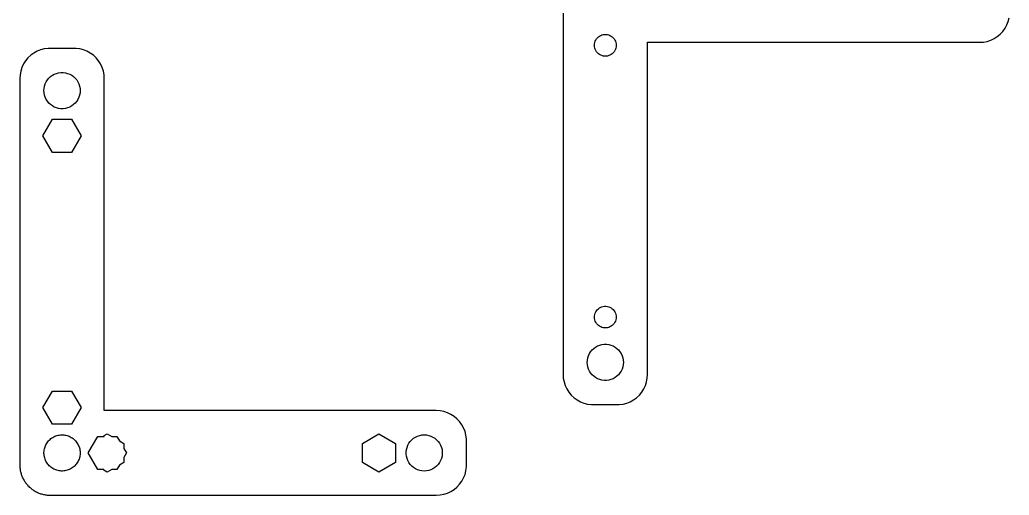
# Model space of a CAD drawing. Header units: metres. Extents: x -7 to 157, y 161 to 334.
# Drawn here: x -7 to 156.9, y 161 to 239.7 of the extents above; entities that cross this region are included whole.
import ezdxf

# ---------------------------------------------------------------- set-up
doc = ezdxf.new("R2010")
doc.units = ezdxf.units.M

msp = doc.modelspace()

# ---------------------------------------------------------------- linework, layer by layer
for p, q in [((83, 245), (83, 181)), ((156.524, 238.871), (156.755, 239.455)), ((156.755, 239.455), (156.911, 240.063)), ((155.423, 237.355), (155.853, 237.813)), ((155.853, 237.813), (156.222, 238.321)), ((156.222, 238.321), (156.524, 238.871)), ((88.2565, 235.948), (88.3264, 236.163)), ((88.3264, 236.163), (88.4226, 236.367)), ((88.4226, 236.367), (88.5438, 236.558)), ((88.5438, 236.558), (88.6879, 236.732)), ((88.6879, 236.732), (88.8526, 236.887)), ((88.8526, 236.887), (89.0355, 237.02)), ((89.0355, 237.02), (89.2336, 237.129)), ((89.2336, 237.129), (89.4438, 237.212)), ((89.4438, 237.212), (89.6627, 237.268)), ((89.6627, 237.268), (89.887, 237.296)), ((89.887, 237.296), (90.113, 237.296)), ((90.113, 237.296), (90.3373, 237.268)), ((90.3373, 237.268), (90.5562, 237.212)), ((90.5562, 237.212), (90.7664, 237.129)), ((90.7664, 237.129), (90.9645, 237.02)), ((90.9645, 237.02), (91.1474, 236.887)), ((91.1474, 236.887), (91.3121, 236.732)), ((91.3121, 236.732), (91.4562, 236.558)), ((91.4562, 236.558), (91.5773, 236.367)), ((91.5773, 236.367), (91.6736, 236.163)), ((91.6736, 236.163), (91.7434, 235.948)), ((152, 236), (152.627, 236.039)), ((152.627, 236.039), (153.243, 236.157)), ((153.243, 236.157), (153.841, 236.351)), ((153.841, 236.351), (154.409, 236.618)), ((154.409, 236.618), (154.939, 236.955)), ((154.939, 236.955), (155.423, 237.355)), ((-4.12889, 234.524), (-4.67912, 234.222)), ((-3.54507, 234.755), (-4.12889, 234.524)), ((-2.9369, 234.911), (-3.54507, 234.755)), ((-2.31395, 234.99), (-2.9369, 234.911)), ((2.31395, 234.99), (-2.31395, 234.99)), ((2.9369, 234.911), (2.31395, 234.99)), ((3.54507, 234.755), (2.9369, 234.911)), ((4.12889, 234.524), (3.54507, 234.755)), ((4.67912, 234.222), (4.12889, 234.524)), ((88.2, 235.5), (88.2142, 235.726)), ((88.2142, 235.274), (88.2, 235.5)), ((88.2142, 235.726), (88.2565, 235.948)), ((88.2565, 235.052), (88.2142, 235.274)), ((88.3264, 234.837), (88.2565, 235.052)), ((88.4226, 234.633), (88.3264, 234.837)), ((88.5438, 234.442), (88.4226, 234.633)), ((88.6879, 234.268), (88.5438, 234.442)), ((91.4562, 234.442), (91.3121, 234.268)), ((91.5773, 234.633), (91.4562, 234.442)), ((91.6736, 234.837), (91.5773, 234.633)), ((91.7434, 235.052), (91.6736, 234.837)), ((91.7434, 235.948), (91.7858, 235.726)), ((91.7858, 235.274), (91.7434, 235.052)), ((91.7858, 235.726), (91.8, 235.5)), ((91.8, 235.5), (91.7858, 235.274)), ((97, 181), (97, 236)), ((97, 236), (152, 236)), ((-6.04507, 232.939), (-6.38153, 232.409)), ((-5.64484, 233.423), (-6.04507, 232.939)), ((-5.18712, 233.853), (-5.64484, 233.423)), ((-4.67912, 234.222), (-5.18712, 233.853)), ((5.18712, 233.853), (4.67912, 234.222)), ((5.64484, 233.423), (5.18712, 233.853)), ((6.04507, 232.939), (5.64484, 233.423)), ((6.38153, 232.409), (6.04507, 232.939)), ((88.8526, 234.113), (88.6879, 234.268)), ((89.0355, 233.98), (88.8526, 234.113)), ((89.2336, 233.871), (89.0355, 233.98)), ((89.4438, 233.788), (89.2336, 233.871)), ((89.6627, 233.732), (89.4438, 233.788)), ((89.887, 233.704), (89.6627, 233.732)), ((90.113, 233.704), (89.887, 233.704)), ((90.3373, 233.732), (90.113, 233.704)), ((90.5562, 233.788), (90.3373, 233.732)), ((90.7664, 233.871), (90.5562, 233.788)), ((90.9645, 233.98), (90.7664, 233.871)), ((91.1474, 234.113), (90.9645, 233.98)), ((91.3121, 234.268), (91.1474, 234.113)), ((-6.84291, 231.243), (-6.96057, 230.627)), ((-6.64888, 231.841), (-6.84291, 231.243)), ((-6.38153, 232.409), (-6.64888, 231.841)), ((6.64888, 231.841), (6.38153, 232.409)), ((6.84291, 231.243), (6.64888, 231.841)), ((6.96057, 230.627), (6.84291, 231.243)), ((-6.96057, 230.627), (-7, 230)), ((-7, 230), (-7, 166)), ((-2.62891, 229.445), (-2.42705, 229.763)), ((-2.42705, 229.763), (-2.1869, 230.054)), ((-2.1869, 230.054), (-1.91226, 230.312)), ((-1.91226, 230.312), (-1.60747, 230.533)), ((-1.60747, 230.533), (-1.27733, 230.714)), ((-1.27733, 230.714), (-0.92705, 230.853)), ((-0.92705, 230.853), (-0.56213, 230.947)), ((-0.56213, 230.947), (-0.18837, 230.994)), ((-0.18837, 230.994), (0.18837, 230.994)), ((0.18837, 230.994), (0.56213, 230.947)), ((0.56213, 230.947), (0.92705, 230.853)), ((0.92705, 230.853), (1.27733, 230.714)), ((1.27733, 230.714), (1.60747, 230.533)), ((1.60747, 230.533), (1.91226, 230.312)), ((1.91226, 230.312), (2.1869, 230.054)), ((2.1869, 230.054), (2.42705, 229.763)), ((2.42705, 229.763), (2.62891, 229.445)), ((7, 230), (6.96057, 230.627)), ((7, 175), (7, 230)), ((-3, 228), (-2.97633, 228.376)), ((-2.97633, 227.624), (-3, 228)), ((-2.97633, 228.376), (-2.90575, 228.746)), ((-2.90575, 228.746), (-2.78932, 229.104)), ((-2.78932, 229.104), (-2.62891, 229.445)), ((2.62891, 229.445), (2.78932, 229.104)), ((2.78932, 229.104), (2.90575, 228.746)), ((2.90575, 228.746), (2.97633, 228.376)), ((2.97633, 228.376), (3, 228)), ((3, 228), (2.97633, 227.624)), ((-2.90575, 227.254), (-2.97633, 227.624)), ((-2.78932, 226.896), (-2.90575, 227.254)), ((-2.62891, 226.555), (-2.78932, 226.896)), ((-2.42705, 226.237), (-2.62891, 226.555)), ((-2.1869, 225.946), (-2.42705, 226.237)), ((2.42705, 226.237), (2.1869, 225.946)), ((2.62891, 226.555), (2.42705, 226.237)), ((2.78932, 226.896), (2.62891, 226.555)), ((2.90575, 227.254), (2.78932, 226.896)), ((2.97633, 227.624), (2.90575, 227.254)), ((-1.91226, 225.688), (-2.1869, 225.946)), ((-1.60747, 225.467), (-1.91226, 225.688)), ((-1.27733, 225.286), (-1.60747, 225.467)), ((-0.92705, 225.147), (-1.27733, 225.286)), ((-0.56213, 225.053), (-0.92705, 225.147)), ((-0.18837, 225.006), (-0.56213, 225.053)), ((0.18837, 225.006), (-0.18837, 225.006)), ((0.56213, 225.053), (0.18837, 225.006)), ((0.92705, 225.147), (0.56213, 225.053)), ((1.27733, 225.286), (0.92705, 225.147)), ((1.60747, 225.467), (1.27733, 225.286)), ((1.91226, 225.688), (1.60747, 225.467)), ((2.1869, 225.946), (1.91226, 225.688)), ((-3.17349, 220.5), (-1.58675, 223.248)), ((-1.58675, 223.248), (1.58675, 223.248)), ((1.58675, 223.248), (3.17349, 220.5)), ((-1.58675, 217.752), (-3.17349, 220.5)), ((3.17349, 220.5), (1.58675, 217.752)), ((1.58675, 217.752), (-1.58675, 217.752)), ((88.6879, 191.732), (88.8526, 191.887)), ((88.8526, 191.887), (89.0355, 192.02)), ((89.0355, 192.02), (89.2336, 192.129)), ((89.2336, 192.129), (89.4438, 192.212)), ((89.4438, 192.212), (89.6627, 192.268)), ((89.6627, 192.268), (89.887, 192.296)), ((89.887, 192.296), (90.113, 192.296)), ((90.113, 192.296), (90.3373, 192.268)), ((90.3373, 192.268), (90.5562, 192.212)), ((90.5562, 192.212), (90.7664, 192.129)), ((90.7664, 192.129), (90.9645, 192.02)), ((90.9645, 192.02), (91.1474, 191.887)), ((91.1474, 191.887), (91.3121, 191.732)), ((88.2, 190.5), (88.2142, 190.726)), ((88.2142, 190.274), (88.2, 190.5)), ((88.2142, 190.726), (88.2565, 190.948)), ((88.2565, 190.052), (88.2142, 190.274)), ((88.2565, 190.948), (88.3264, 191.163)), ((88.3264, 191.163), (88.4226, 191.367)), ((88.4226, 191.367), (88.5438, 191.558)), ((88.5438, 191.558), (88.6879, 191.732)), ((91.3121, 191.732), (91.4562, 191.558)), ((91.4562, 191.558), (91.5773, 191.367)), ((91.5773, 191.367), (91.6736, 191.163)), ((91.6736, 191.163), (91.7434, 190.948)), ((91.7434, 190.948), (91.7858, 190.726)), ((91.7858, 190.274), (91.7434, 190.052)), ((91.7858, 190.726), (91.8, 190.5)), ((91.8, 190.5), (91.7858, 190.274)), ((88.3264, 189.837), (88.2565, 190.052)), ((88.4226, 189.633), (88.3264, 189.837)), ((88.5438, 189.442), (88.4226, 189.633)), ((88.6879, 189.268), (88.5438, 189.442)), ((88.8526, 189.113), (88.6879, 189.268)), ((89.0355, 188.98), (88.8526, 189.113)), ((89.2336, 188.871), (89.0355, 188.98)), ((89.4438, 188.788), (89.2336, 188.871)), ((89.6627, 188.732), (89.4438, 188.788)), ((89.887, 188.704), (89.6627, 188.732)), ((90.113, 188.704), (89.887, 188.704)), ((90.3373, 188.732), (90.113, 188.704)), ((90.5562, 188.788), (90.3373, 188.732)), ((90.7664, 188.871), (90.5562, 188.788)), ((90.9645, 188.98), (90.7664, 188.871)), ((91.1474, 189.113), (90.9645, 188.98)), ((91.3121, 189.268), (91.1474, 189.113)), ((91.4562, 189.442), (91.3121, 189.268)), ((91.5773, 189.633), (91.4562, 189.442)), ((91.6736, 189.837), (91.5773, 189.633)), ((91.7434, 190.052), (91.6736, 189.837)), ((87.8131, 185.054), (88.0877, 185.312)), ((88.0877, 185.312), (88.3925, 185.533)), ((88.3925, 185.533), (88.7227, 185.714)), ((88.7227, 185.714), (89.073, 185.853)), ((89.073, 185.853), (89.4379, 185.947)), ((89.4379, 185.947), (89.8116, 185.994)), ((89.8116, 185.994), (90.1884, 185.994)), ((90.1884, 185.994), (90.5621, 185.947)), ((90.5621, 185.947), (90.927, 185.853)), ((90.927, 185.853), (91.2773, 185.714)), ((91.2773, 185.714), (91.6075, 185.533)), ((91.6075, 185.533), (91.9123, 185.312)), ((91.9123, 185.312), (92.1869, 185.054)), ((87.0237, 183.376), (87.0943, 183.746)), ((87.0943, 183.746), (87.2107, 184.104)), ((87.2107, 184.104), (87.3711, 184.445)), ((87.3711, 184.445), (87.573, 184.763)), ((87.573, 184.763), (87.8131, 185.054)), ((92.1869, 185.054), (92.427, 184.763)), ((92.427, 184.763), (92.6289, 184.445)), ((92.6289, 184.445), (92.7893, 184.104)), ((92.7893, 184.104), (92.9057, 183.746)), ((92.9057, 183.746), (92.9763, 183.376)), ((87, 183), (87.0237, 183.376)), ((87.0237, 182.624), (87, 183)), ((87.0943, 182.254), (87.0237, 182.624)), ((87.2107, 181.896), (87.0943, 182.254)), ((92.9057, 182.254), (92.7893, 181.896)), ((92.9763, 182.624), (92.9057, 182.254)), ((92.9763, 183.376), (93, 183)), ((93, 183), (92.9763, 182.624)), ((83, 181), (83.0394, 180.373)), ((83.0394, 180.373), (83.1571, 179.757)), ((87.3711, 181.555), (87.2107, 181.896)), ((87.573, 181.237), (87.3711, 181.555)), ((87.8131, 180.946), (87.573, 181.237)), ((88.0877, 180.688), (87.8131, 180.946)), ((88.3925, 180.467), (88.0877, 180.688)), ((88.7227, 180.286), (88.3925, 180.467)), ((91.6075, 180.467), (91.2773, 180.286)), ((91.9123, 180.688), (91.6075, 180.467)), ((92.1869, 180.946), (91.9123, 180.688)), ((92.427, 181.237), (92.1869, 180.946)), ((92.6289, 181.555), (92.427, 181.237)), ((92.7893, 181.896), (92.6289, 181.555)), ((96.8429, 179.757), (96.9606, 180.373)), ((96.9606, 180.373), (97, 181)), ((83.1571, 179.757), (83.3511, 179.159)), ((83.3511, 179.159), (83.6185, 178.591)), ((89.073, 180.147), (88.7227, 180.286)), ((89.4379, 180.053), (89.073, 180.147)), ((89.8116, 180.006), (89.4379, 180.053)), ((90.1884, 180.006), (89.8116, 180.006)), ((90.5621, 180.053), (90.1884, 180.006)), ((90.927, 180.147), (90.5621, 180.053)), ((91.2773, 180.286), (90.927, 180.147)), ((96.3815, 178.591), (96.6489, 179.159)), ((96.6489, 179.159), (96.8429, 179.757)), ((-3.17349, 175.5), (-1.58675, 178.248)), ((-1.58675, 178.248), (1.58675, 178.248)), ((1.58675, 178.248), (3.17349, 175.5)), ((83.6185, 178.591), (83.9549, 178.061)), ((83.9549, 178.061), (84.3551, 177.577)), ((84.3551, 177.577), (84.8129, 177.147)), ((84.8129, 177.147), (85.3209, 176.778)), ((94.6791, 176.778), (95.1871, 177.147)), ((95.1871, 177.147), (95.6448, 177.577)), ((95.6448, 177.577), (96.0451, 178.061)), ((96.0451, 178.061), (96.3815, 178.591)), ((-1.58675, 172.752), (-3.17349, 175.5)), ((3.17349, 175.5), (1.58675, 172.752)), ((85.3209, 176.778), (85.8711, 176.476)), ((85.8711, 176.476), (86.4549, 176.245)), ((86.4549, 176.245), (87.0631, 176.089)), ((87.0631, 176.089), (87.6861, 176.01)), ((87.6861, 176.01), (92.3139, 176.01)), ((92.3139, 176.01), (92.9369, 176.089)), ((92.9369, 176.089), (93.5451, 176.245)), ((93.5451, 176.245), (94.1289, 176.476)), ((94.1289, 176.476), (94.6791, 176.778)), ((62, 175), (7, 175)), ((62.6267, 174.961), (62, 175)), ((63.2434, 174.843), (62.6267, 174.961)), ((63.8406, 174.649), (63.2434, 174.843)), ((64.4088, 174.382), (63.8406, 174.649)), ((64.9389, 174.045), (64.4088, 174.382)), ((65.4227, 173.645), (64.9389, 174.045)), ((1.58675, 172.752), (-1.58675, 172.752)), ((65.8526, 173.187), (65.4227, 173.645)), ((66.2216, 172.679), (65.8526, 173.187)), ((66.5241, 172.129), (66.2216, 172.679)), ((66.7553, 171.545), (66.5241, 172.129)), ((-1.83598, 170.367), (-1.68375, 170.478)), ((-1.68375, 170.478), (-1.52486, 170.578)), ((-1.52486, 170.578), (-1.35995, 170.669)), ((-1.35995, 170.669), (-1.18965, 170.749)), ((-1.18965, 170.749), (-1.01472, 170.818)), ((-1.01472, 170.818), (-0.83571, 170.877)), ((-0.83571, 170.877), (-0.65347, 170.923)), ((-0.65347, 170.923), (-0.46858, 170.959)), ((-0.46858, 170.959), (-0.28192, 170.982)), ((-0.28192, 170.982), (-0.09407, 170.994)), ((-0.09407, 170.994), (0.09407, 170.994)), ((0.09407, 170.994), (0.28192, 170.982)), ((0.28192, 170.982), (0.46858, 170.959)), ((0.46858, 170.959), (0.65346, 170.923)), ((0.65346, 170.923), (0.83571, 170.877)), ((0.83571, 170.877), (1.01472, 170.818)), ((1.01472, 170.818), (1.18967, 170.749)), ((1.18967, 170.749), (1.35994, 170.669)), ((1.35994, 170.669), (1.52486, 170.578)), ((1.52486, 170.578), (1.68375, 170.478)), ((1.68375, 170.478), (1.83598, 170.367)), ((4.32651, 168), (5.91325, 170.748)), ((5.91325, 170.748), (7, 170.748)), ((7, 170.885), (7.5, 171.173)), ((7, 170.748), (7, 170.885)), ((7.5, 171.173), (8.2364, 170.748)), ((8.2364, 170.748), (9.08675, 170.748)), ((9.08675, 170.748), (9.5119, 170.012)), ((49.7517, 169.587), (52.5, 171.173)), ((52.5, 171.173), (55.2483, 169.587)), ((58.2366, 170.427), (58.5547, 170.629)), ((58.5547, 170.629), (58.8956, 170.789)), ((58.8956, 170.789), (59.2539, 170.906)), ((59.2539, 170.906), (59.624, 170.976)), ((59.624, 170.976), (60, 171)), ((60, 171), (60.376, 170.976)), ((60.376, 170.976), (60.7461, 170.906)), ((60.7461, 170.906), (61.1044, 170.789)), ((61.1044, 170.789), (61.4453, 170.629)), ((61.4453, 170.629), (61.7634, 170.427)), ((66.9114, 170.937), (66.7553, 171.545)), ((66.9901, 170.314), (66.9114, 170.937)), ((-2.9234, 168.653), (-2.8766, 168.836)), ((-2.8766, 168.836), (-2.81845, 169.015)), ((-2.81845, 169.015), (-2.74918, 169.19)), ((-2.74918, 169.19), (-2.66907, 169.36)), ((-2.66907, 169.36), (-2.57838, 169.525)), ((-2.57838, 169.525), (-2.47757, 169.684)), ((-2.47757, 169.684), (-2.36694, 169.836)), ((-2.36694, 169.836), (-2.24699, 169.981)), ((-2.24699, 169.981), (-2.11816, 170.118)), ((-2.11816, 170.118), (-1.981, 170.247)), ((-1.981, 170.247), (-1.83598, 170.367)), ((1.83598, 170.367), (1.98099, 170.247)), ((1.98099, 170.247), (2.11818, 170.118)), ((2.11818, 170.118), (2.24699, 169.981)), ((2.24699, 169.981), (2.36694, 169.836)), ((2.36694, 169.836), (2.47755, 169.684)), ((2.47755, 169.684), (2.5784, 169.525)), ((2.5784, 169.525), (2.66905, 169.36)), ((2.66905, 169.36), (2.74918, 169.19)), ((2.74918, 169.19), (2.81845, 169.015)), ((2.81845, 169.015), (2.87662, 168.836)), ((2.87662, 168.836), (2.9234, 168.653)), ((9.5119, 170.012), (10.2483, 169.587)), ((10.2483, 169.587), (10.2483, 168.736)), ((49.7517, 166.413), (49.7517, 169.587)), ((55.2483, 169.587), (55.2483, 166.413)), ((57.0531, 168.562), (57.1468, 168.927)), ((57.1468, 168.927), (57.2855, 169.277)), ((57.2855, 169.277), (57.467, 169.607)), ((57.467, 169.607), (57.6885, 169.912)), ((57.6885, 169.912), (57.9464, 170.187)), ((57.9464, 170.187), (58.2366, 170.427)), ((61.7634, 170.427), (62.0536, 170.187)), ((62.0536, 170.187), (62.3115, 169.912)), ((62.3115, 169.912), (62.533, 169.607)), ((62.533, 169.607), (62.7145, 169.277)), ((62.7145, 169.277), (62.8532, 168.927)), ((62.8532, 168.927), (62.9469, 168.562)), ((66.9901, 165.686), (66.9901, 170.314)), ((-2.99408, 168.094), (-2.98225, 168.282)), ((-2.99408, 167.906), (-2.99408, 168.094)), ((-2.98225, 167.718), (-2.99408, 167.906)), ((-2.98225, 168.282), (-2.95866, 168.469)), ((-2.95866, 167.531), (-2.98225, 167.718)), ((-2.95866, 168.469), (-2.9234, 168.653)), ((-2.9234, 167.347), (-2.95866, 167.531)), ((-2.8766, 167.164), (-2.9234, 167.347)), ((2.9234, 167.347), (2.87662, 167.164)), ((2.9234, 168.653), (2.95868, 168.469)), ((2.95868, 167.531), (2.9234, 167.347)), ((2.95868, 168.469), (2.98225, 168.282)), ((2.98225, 167.718), (2.95868, 167.531)), ((2.98225, 168.282), (2.99408, 168.094)), ((2.99408, 167.906), (2.98225, 167.718)), ((2.99408, 168.094), (2.99408, 167.906)), ((5.91325, 165.252), (4.32651, 168)), ((10.2483, 168.736), (10.6735, 168)), ((10.6735, 168), (10.2483, 167.264)), ((10.2483, 167.264), (10.2483, 166.413)), ((57.0059, 168.188), (57.0531, 168.562)), ((57.0059, 167.812), (57.0059, 168.188)), ((57.0531, 167.438), (57.0059, 167.812)), ((57.1468, 167.073), (57.0531, 167.438)), ((62.9469, 167.438), (62.8532, 167.073)), ((62.9469, 168.562), (62.9941, 168.188)), ((62.9941, 167.812), (62.9469, 167.438)), ((62.9941, 168.188), (62.9941, 167.812)), ((-7, 166), (-6.99013, 165.843)), ((-6.99013, 165.843), (-6.99013, 165.686)), ((-6.99013, 165.686), (-6.97043, 165.53)), ((-2.81845, 166.985), (-2.8766, 167.164)), ((-2.74918, 166.81), (-2.81845, 166.985)), ((-2.66905, 166.64), (-2.74918, 166.81)), ((-2.57838, 166.475), (-2.66905, 166.64)), ((-2.47757, 166.316), (-2.57838, 166.475)), ((-2.36694, 166.164), (-2.47757, 166.316)), ((-2.24699, 166.019), (-2.36694, 166.164)), ((-2.11816, 165.882), (-2.24699, 166.019)), ((-1.98099, 165.753), (-2.11816, 165.882)), ((-1.83598, 165.633), (-1.98099, 165.753)), ((-1.68375, 165.522), (-1.83598, 165.633)), ((1.836, 165.633), (1.68373, 165.522)), ((1.98099, 165.753), (1.836, 165.633)), ((2.11818, 165.882), (1.98099, 165.753)), ((2.24698, 166.019), (2.11818, 165.882)), ((2.36696, 166.164), (2.24698, 166.019)), ((2.47755, 166.316), (2.36696, 166.164)), ((2.5784, 166.475), (2.47755, 166.316)), ((2.66905, 166.64), (2.5784, 166.475)), ((2.74919, 166.81), (2.66905, 166.64)), ((2.81845, 166.985), (2.74919, 166.81)), ((2.87662, 167.164), (2.81845, 166.985)), ((9.5119, 165.988), (9.08675, 165.252)), ((10.2483, 166.413), (9.5119, 165.988)), ((52.5, 164.827), (49.7517, 166.413)), ((55.2483, 166.413), (52.5, 164.827)), ((57.2855, 166.723), (57.1468, 167.073)), ((57.467, 166.393), (57.2855, 166.723)), ((57.6885, 166.088), (57.467, 166.393)), ((57.9464, 165.813), (57.6885, 166.088)), ((58.2366, 165.573), (57.9464, 165.813)), ((58.5547, 165.371), (58.2366, 165.573)), ((61.7634, 165.573), (61.4453, 165.371)), ((62.0536, 165.813), (61.7634, 165.573)), ((62.3115, 166.088), (62.0536, 165.813)), ((62.533, 166.393), (62.3115, 166.088)), ((62.7145, 166.723), (62.533, 166.393)), ((62.8532, 167.073), (62.7145, 166.723)), ((66.9114, 165.063), (66.9901, 165.686)), ((-6.97043, 165.53), (-6.96057, 165.373)), ((-6.96057, 165.373), (-6.93112, 165.219)), ((-6.93112, 165.219), (-6.91142, 165.063)), ((-6.91142, 165.063), (-6.87234, 164.911)), ((-6.87234, 164.911), (-6.84291, 164.757)), ((-6.84291, 164.757), (-6.79436, 164.607)), ((-6.79436, 164.607), (-6.75528, 164.455)), ((-6.75528, 164.455), (-6.69743, 164.309)), ((-6.69743, 164.309), (-6.64888, 164.159)), ((-6.64888, 164.159), (-6.58197, 164.017)), ((-6.58197, 164.017), (-6.52412, 163.871)), ((-1.52486, 165.422), (-1.68375, 165.522)), ((-1.35994, 165.331), (-1.52486, 165.422)), ((-1.18967, 165.251), (-1.35994, 165.331)), ((-1.01471, 165.182), (-1.18967, 165.251)), ((-0.83572, 165.123), (-1.01471, 165.182)), ((-0.65346, 165.077), (-0.83572, 165.123)), ((-0.4686, 165.041), (-0.65346, 165.077)), ((-0.28191, 165.018), (-0.4686, 165.041)), ((-0.09409, 165.006), (-0.28191, 165.018)), ((0.09409, 165.006), (-0.09409, 165.006)), ((0.28191, 165.018), (0.09409, 165.006)), ((0.4686, 165.041), (0.28191, 165.018)), ((0.65344, 165.077), (0.4686, 165.041)), ((0.83572, 165.123), (0.65344, 165.077)), ((1.01471, 165.182), (0.83572, 165.123)), ((1.18968, 165.251), (1.01471, 165.182)), ((1.35994, 165.331), (1.18968, 165.251)), ((1.52487, 165.422), (1.35994, 165.331)), ((1.68373, 165.522), (1.52487, 165.422)), ((6.93736, 165.252), (5.91325, 165.252)), ((6.92012, 165.161), (6.93736, 165.252)), ((7.5, 164.827), (6.92012, 165.161)), ((8.2364, 165.252), (7.5, 164.827)), ((9.08675, 165.252), (8.2364, 165.252)), ((58.8956, 165.211), (58.5547, 165.371)), ((59.2539, 165.094), (58.8956, 165.211)), ((59.624, 165.024), (59.2539, 165.094)), ((60, 165), (59.624, 165.024)), ((60.376, 165.024), (60, 165)), ((60.7461, 165.094), (60.376, 165.024)), ((61.1044, 165.211), (60.7461, 165.094)), ((61.4453, 165.371), (61.1044, 165.211)), ((66.5241, 163.871), (66.7553, 164.455)), ((66.7553, 164.455), (66.9114, 165.063)), ((-6.52412, 163.871), (-6.44843, 163.733)), ((-6.44843, 163.733), (-6.38153, 163.591)), ((-6.38153, 163.591), (-6.29733, 163.459)), ((-6.29733, 163.459), (-6.22163, 163.321)), ((-6.22163, 163.321), (-6.12927, 163.194)), ((-6.12927, 163.194), (-6.04507, 163.061)), ((-6.04507, 163.061), (-5.94492, 162.94)), ((-5.94492, 162.94), (-5.85255, 162.813)), ((-5.85255, 162.813), (-5.745, 162.698)), ((-5.745, 162.698), (-5.64484, 162.577)), ((-5.64484, 162.577), (-5.53029, 162.47)), ((-5.53029, 162.47), (-5.42273, 162.355)), ((-5.42273, 162.355), (-5.30165, 162.255)), ((64.9389, 161.955), (65.4227, 162.355)), ((65.4227, 162.355), (65.8526, 162.813)), ((65.8526, 162.813), (66.2216, 163.321)), ((66.2216, 163.321), (66.5241, 163.871)), ((-5.30165, 162.255), (-5.18712, 162.147)), ((-5.18712, 162.147), (-5.06, 162.055)), ((-5.06, 162.055), (-4.93892, 161.955)), ((-4.93892, 161.955), (-4.80624, 161.871)), ((-4.80624, 161.871), (-4.67912, 161.778)), ((-4.67912, 161.778), (-4.54143, 161.703)), ((-4.54143, 161.703), (-4.40877, 161.618)), ((-4.40877, 161.618), (-4.26659, 161.552)), ((-4.26659, 161.552), (-4.12889, 161.476)), ((-4.12889, 161.476), (-3.98279, 161.418)), ((-3.98279, 161.418), (-3.84062, 161.351)), ((-3.84062, 161.351), (-3.69118, 161.303)), ((-3.69118, 161.303), (-3.54507, 161.245)), ((-3.54507, 161.245), (-3.39288, 161.206)), ((-3.39288, 161.206), (-3.24344, 161.157)), ((-3.24344, 161.157), (-3.0891, 161.128)), ((-3.0891, 161.128), (-2.9369, 161.089)), ((-2.9369, 161.089), (-2.78101, 161.069)), ((-2.78101, 161.069), (-2.62666, 161.039)), ((-2.62666, 161.039), (-2.46983, 161.03)), ((-2.46983, 161.03), (-2.31395, 161.01)), ((-2.31395, 161.01), (-2.15681, 161.01)), ((-2.15681, 161.01), (-2, 161)), ((-2, 161), (62, 161)), ((62, 161), (62.6267, 161.039)), ((62.6267, 161.039), (63.2434, 161.157)), ((63.2434, 161.157), (63.8406, 161.351)), ((63.8406, 161.351), (64.4088, 161.618)), ((64.4088, 161.618), (64.9389, 161.955))]:
    msp.add_line(p, q)

doc.saveas('drawing.dxf')
